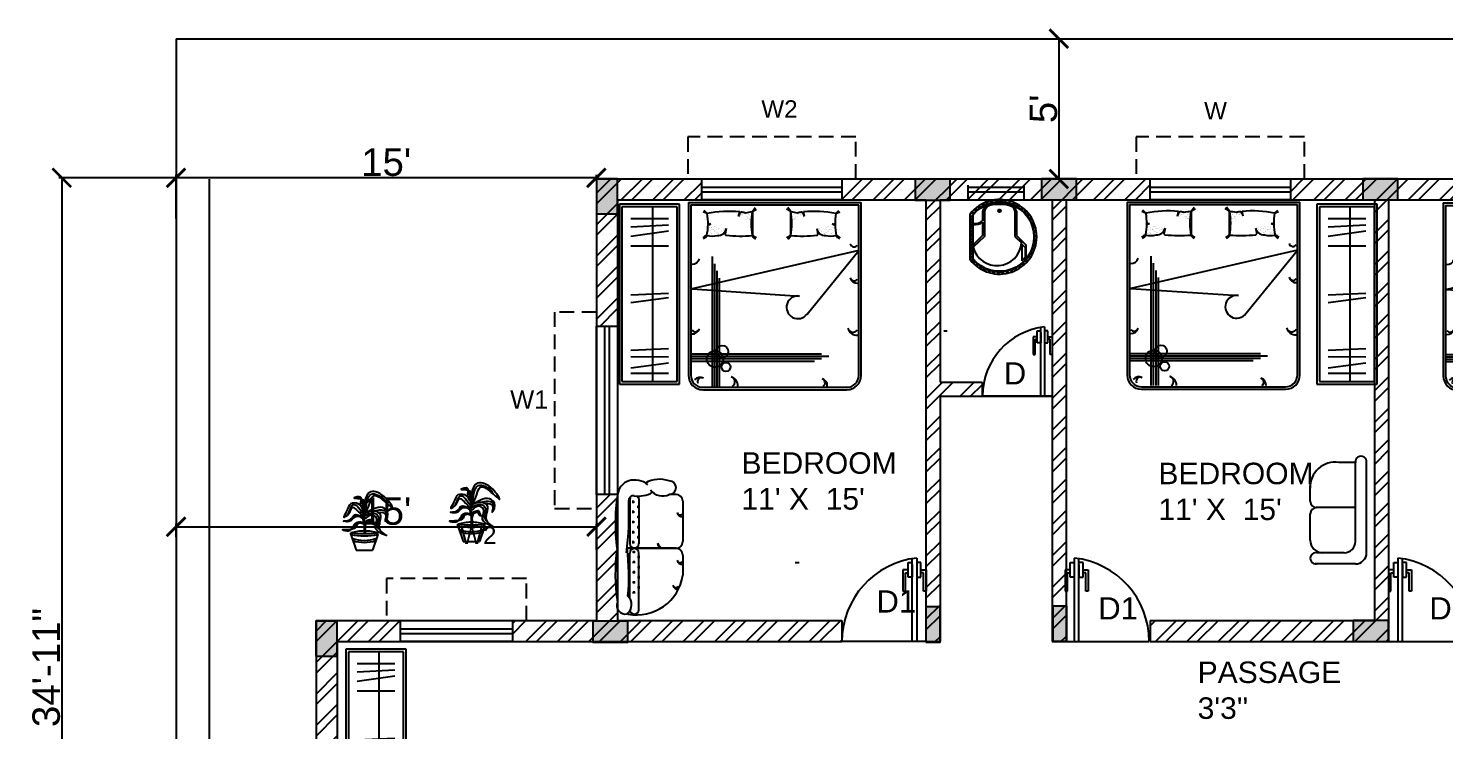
# Model space of a CAD drawing. Header units: inches. Extents: x 4042 to 9522, y 1055 to 2843.
# Drawn here: x 4042 to 4648, y 1456 to 1756 of the extents above; entities that cross this region are included whole.
import ezdxf

# ---------------------------------------------------------------- set-up
doc = ezdxf.new("R2010")
doc.units = ezdxf.units.IN
doc.linetypes.add('HIDDEN', pattern=[9.525, 6.35, -3.175])
doc.layers.get('0').update_dxf_attribs({"lineweight": 25})
for name, color, linetype in [('1.wall', 7, 'Continuous'), ('12.dimension', 8, 'Continuous'), ('2.door', 73, 'Continuous'), ('3.window', 4, 'Continuous'), ('4.chajja', 6, 'HIDDEN'), ('5.hatching', 8, 'Continuous'), ('7.furniture', 2, 'Continuous'), ('8.text', 3, 'Continuous'), ('FURNITURE', 40, 'Continuous'), ('PLANTERS', 3, 'Continuous')]:
    doc.layers.add(name, color=color, linetype=linetype)
doc.styles.get("Standard").update_dxf_attribs({"font": 'arial.ttf'})
doc.linetypes.add('ZIGZAG', pattern='A,0.00254,-5.08,[131,ltypeshp.shx,S=5.08,R=0,X=-5.08,Y=0],-10.16,[131,ltypeshp.shx,S=5.08,R=180,X=5.08,Y=0],-5.08', length=20.32254)
doc.dimstyles.new('ISO-25', dxfattribs={"dimtxt": 11.75, "dimasz": 8, "dimexe": 1.25, "dimexo": 0.625, "dimtad": 1, "dimlunit": 4, "dimtxsty": 'Standard', "dimblk": 'ARCHTICK', "dimcen": 2.5, "dimadec": 0, "dimazin": 0, "dimtfac": 1, "dimtmove": 0, "dimatfit": 3, "dimfxl": 1, "dimarcsym": 0})

# ---------------------------------------------------------------- blocks, each defined once
blk = doc.blocks.new('ventilater')
at = {"layer": '3.window', "linetype": 'HIDDEN'}
for p, q in [((-12, 0), (-12, 9)), ((12, 0), (12, 9))]:
    blk.add_line(p, q, dxfattribs=at)
at = {"layer": '3.window', "color": 177, "true_color": 0x293189}
for p, q in [((-12, 5.5), (12, 5.5)), ((-12, 3.5), (12, 3.5))]:
    blk.add_line(p, q, dxfattribs=at)
blk = doc.blocks.new('door2')
at = {"layer": '2.door', "color": 175, "true_color": 0x4554a5}
for p, q in [((2.17, 30.71), (0, 30.71)), ((2.17, 33.8), (3.93, 33.8)), ((3.93, 35.79), (3.93, 0)), ((5.93, 0), (5.93, 35.51)), ((5.93, 32.95), (5.93, 27.63)), ((7.68, 30.71), (9.85, 30.71)), ((1.02, 21.63), (1.02, 29.45)), ((1.02, 29.45), (2.17, 29.45)), ((8.84, 21.63), (8.84, 29.45))]:
    blk.add_line(p, q, dxfattribs=at)
at = {"layer": '2.door', "color": 152, "true_color": 0x2776bb}
for p, q in [((0, 30.71), (0, 21.63)), ((2.17, 27.63), (2.17, 33.8)), ((3.93, 32.95), (3.93, 27.63)), ((7.68, 27.63), (7.68, 33.8)), ((9.85, 30.71), (9.85, 21.63)), ((3.93, 27.63), (2.17, 27.63)), ((5.93, 27.63), (7.68, 27.63)), ((8.84, 29.45), (7.68, 29.45)), ((0, 21.63), (1.02, 21.63)), ((9.85, 21.63), (8.84, 21.63))]:
    blk.add_line(p, q, dxfattribs=at)
at = {"layer": '2.door'}
for p, q in [((7.68, 33.8), (5.93, 33.8)), ((3.93, 0), (5.93, 0))]:
    blk.add_line(p, q, dxfattribs=at)
at = {"layer": '2.door', "color": 85, "true_color": 0x58ba48}
blk.add_line((0, 0), (36, 0), dxfattribs=at)
blk.add_arc((0, 0), 36, 0, 83.74004, dxfattribs=at)
blk = doc.blocks.new('door3')
at = {"layer": '2.door', "color": 85, "true_color": 0x58ba48}
blk.add_line((5164.8, 1924.77), (5200.8, 1924.77), dxfattribs=at)
at = {"layer": '2.door'}
blk.add_line((5168.73, 1924.77), (5170.73, 1924.77), dxfattribs=at)
at = {"layer": '2.door', "color": 175, "true_color": 0x4554a5}
for p, q in [((5168.73, 1888.99), (5168.73, 1924.77)), ((5170.73, 1924.77), (5170.73, 1889.27)), ((5164.8, 1894.06), (5164.8, 1903.14)), ((5165.82, 1903.14), (5165.82, 1895.33)), ((5173.64, 1903.14), (5173.64, 1895.33)), ((5174.65, 1894.06), (5174.65, 1903.14)), ((5166.97, 1894.06), (5164.8, 1894.06)), ((5165.82, 1895.33), (5166.97, 1895.33)), ((5168.73, 1897.14), (5166.97, 1897.14)), ((5166.97, 1897.14), (5166.97, 1890.98)), ((5170.73, 1897.14), (5172.49, 1897.14)), ((5172.49, 1897.14), (5172.49, 1890.98)), ((5173.64, 1895.33), (5172.49, 1895.33)), ((5172.49, 1894.06), (5174.65, 1894.06)), ((5166.97, 1890.98), (5168.73, 1890.98)), ((5172.49, 1890.98), (5170.73, 1890.98)), ((5220.86, 1890.98), (5219.1, 1890.98))]:
    blk.add_line(p, q, dxfattribs=at)
at = {"layer": '2.door', "color": 152, "true_color": 0x2776bb}
for p, q in [((5164.8, 1903.14), (5165.82, 1903.14)), ((5174.65, 1903.14), (5173.64, 1903.14)), ((5168.73, 1891.82), (5168.73, 1897.14)), ((5170.73, 1891.82), (5170.73, 1897.14))]:
    blk.add_line(p, q, dxfattribs=at)
at = {"layer": '2.door', "color": 85, "true_color": 0x58ba48}
blk.add_arc((5164.8, 1924.77), 36, 276.25996, 0, dxfattribs=at)
blk = doc.blocks.new('DOUBLEBED')
at = {"layer": 'FURNITURE'}
for p, q in [((-36, 0), (-36, -72)), ((-36, 0), (36, 0)), ((36, -72), (36, 0)), ((-35, -1), (-35, -72)), ((-35, -1), (35, -1)), ((-28.17, -4.61), (-29.82, -3.96)), ((-28.17, -4.61), (-29.45, -3.38)), ((-15.08, -5.87), (-14.63, -3.95)), ((-14.49, -4.71), (-14.49, -4.71)), ((-13.97, -4.64), (-13.97, -4.64)), ((-13.71, -5.02), (-13.71, -5.02)), ((-13.59, -4.12), (-13.59, -4.12)), ((-13.41, -5.06), (-13.41, -5.06)), ((-13.4, -4.28), (-13.4, -4.28)), ((-13.28, -5.29), (-13.28, -5.29)), ((-12.61, -4.46), (-12.61, -4.46)), ((-12.41, -5.2), (-12.41, -5.2)), ((-11.8, -4.35), (-11.8, -4.35)), ((-11.28, -4.29), (-11.28, -4.29)), ((-10.79, -5.03), (-10.79, -5.03)), ((-10.59, -5.01), (-10.59, -5.01)), ((-10.17, -5.28), (-10.17, -5.28)), ((-9.92, -4.11), (-9.92, -4.11)), ((-9.5, -4.04), (-9.5, -4.04)), ((-9.36, -3.78), (-8.12, -2.13)), ((-9.36, -3.78), (-7.58, -2.75)), ((6.65, -3.78), (4.87, -2.75)), ((6.65, -3.78), (5.41, -2.13)), ((12.37, -5.87), (11.92, -3.95)), ((25.46, -4.61), (26.74, -3.38)), ((25.46, -4.61), (27.11, -3.96)), ((35, -72), (35, -1)), ((-27.66, -10.05), (-27.66, -10.05)), ((-27.63, -10.05), (-27.63, -10.05)), ((-27.44, -9.58), (-27.44, -9.58)), ((-27.24, -10.32), (-27.24, -10.32)), ((-26.92, -11.52), (-26.92, -11.52)), ((-26.57, -10.38), (-26.57, -10.38)), ((-26.38, -10.55), (-26.38, -10.55)), ((-26.36, -11.05), (-26.36, -11.05)), ((-26.11, -11.42), (-26.11, -11.42)), ((-25.58, -11.35), (-25.58, -11.35)), ((-25.39, -11.46), (-25.39, -11.46)), ((-25.26, -11.59), (-25.26, -11.59)), ((-25.07, -10.06), (-25.07, -10.06)), ((-24.55, -10.05), (-24.55, -10.05)), ((-24.23, -11.17), (-24.23, -11.17)), ((-24.13, -10.32), (-24.13, -10.32)), ((-23.66, -10.95), (-23.66, -10.95)), ((-23.41, -11.06), (-23.41, -11.06)), ((-22.89, -10.99), (-22.89, -10.99)), ((-22.38, -10.59), (-22.38, -10.59)), ((-22.14, -11.58), (-22.14, -11.58)), ((-21.53, -10.81), (-21.53, -10.81)), ((-21.51, -11.38), (-21.51, -11.38)), ((-21.33, -11.55), (-21.33, -11.55)), ((-21.1, -10.96), (-21.1, -10.96)), ((-20.2, -10.89), (-20.7, -13)), ((-14.7, -6.05), (-14.7, -6.05)), ((-12, -5.95), (-12, -5.95)), ((-11.69, -6.93), (-11.69, -6.93)), ((-11.54, -5.99), (-11.54, -5.99)), ((-11.35, -6.16), (-11.35, -6.16)), ((-11.3, -6.55), (-11.3, -6.55)), ((-10.88, -6.82), (-10.88, -6.82)), ((-10.73, -6.96), (-10.73, -6.96)), ((-10.36, -6.75), (-10.36, -6.75)), ((-10.36, -7.07), (-10.36, -7.07)), ((17.49, -10.89), (17.99, -13)), ((-27.56, -11.97), (-27.56, -11.97)), ((-27.52, -13.14), (-27.52, -13.14)), ((-27.5, -13.9), (-27.5, -13.9)), ((-27.34, -13.31), (-27.34, -13.31)), ((-26.85, -12.56), (-26.85, -12.56)), ((-26.43, -12.83), (-26.43, -12.83)), ((-26.29, -12.97), (-26.29, -12.97)), ((-26, -13.99), (-26, -13.99)), ((-25.18, -13.88), (-25.18, -13.88)), ((-25, -11.98), (-25, -11.98)), ((-24.94, -13.91), (-24.94, -13.91)), ((-24.66, -13.82), (-24.66, -13.82)), ((-24.52, -12.26), (-24.52, -12.26)), ((-24.33, -12.43), (-24.33, -12.43)), ((-23.74, -12.55), (-23.74, -12.55)), ((-23.59, -12.88), (-23.59, -12.88)), ((-23.34, -13.34), (-23.34, -13.34)), ((-23.32, -12.82), (-23.32, -12.82)), ((-23.3, -13.64), (-23.3, -13.64)), ((-22.39, -11.95), (-22.39, -11.95)), ((-30, -77), (30, -77)), ((-30, -78), (30, -78))]:
    blk.add_line(p, q, dxfattribs=at)
at = {"layer": 'FURNITURE', "color": 252}
for p, q in [((6.79, -4.04), (6.79, -4.04)), ((7.21, -4.11), (7.21, -4.11)), ((7.46, -5.28), (7.46, -5.28)), ((7.88, -5.01), (7.88, -5.01)), ((8.08, -5.03), (8.08, -5.03)), ((8.57, -4.29), (8.57, -4.29)), ((9.09, -4.35), (9.09, -4.35)), ((9.69, -5.2), (9.69, -5.2)), ((9.9, -4.46), (9.9, -4.46)), ((10.57, -5.29), (10.57, -5.29)), ((10.69, -4.28), (10.69, -4.28)), ((10.7, -5.06), (10.7, -5.06)), ((10.87, -4.12), (10.87, -4.12)), ((10.99, -5.02), (10.99, -5.02)), ((11.26, -4.64), (11.26, -4.64)), ((11.78, -4.71), (11.78, -4.71)), ((7.64, -6.75), (7.64, -6.75)), ((7.64, -7.07), (7.64, -7.07)), ((8.02, -6.96), (8.02, -6.96)), ((8.16, -6.82), (8.16, -6.82)), ((8.59, -6.55), (8.59, -6.55)), ((8.64, -6.16), (8.64, -6.16)), ((8.82, -5.99), (8.82, -5.99)), ((8.98, -6.93), (8.98, -6.93)), ((9.29, -5.95), (9.29, -5.95)), ((11.99, -6.05), (11.99, -6.05)), ((18.39, -10.96), (18.39, -10.96)), ((18.62, -11.55), (18.62, -11.55)), ((18.8, -11.38), (18.8, -11.38)), ((18.82, -10.81), (18.82, -10.81)), ((19.43, -11.58), (19.43, -11.58)), ((19.67, -10.59), (19.67, -10.59)), ((20.18, -10.99), (20.18, -10.99)), ((20.7, -11.06), (20.7, -11.06)), ((20.94, -10.95), (20.94, -10.95)), ((21.41, -10.32), (21.41, -10.32)), ((21.51, -11.17), (21.51, -11.17)), ((21.84, -10.05), (21.84, -10.05)), ((22.36, -10.06), (22.36, -10.06)), ((22.55, -11.59), (22.55, -11.59)), ((22.68, -11.46), (22.68, -11.46)), ((22.87, -11.35), (22.87, -11.35)), ((23.39, -11.42), (23.39, -11.42)), ((23.64, -11.05), (23.64, -11.05)), ((23.67, -10.55), (23.67, -10.55)), ((23.86, -10.38), (23.86, -10.38)), ((24.21, -11.52), (24.21, -11.52)), ((24.53, -10.32), (24.53, -10.32)), ((24.73, -9.58), (24.73, -9.58)), ((24.91, -10.05), (24.91, -10.05)), ((24.95, -10.05), (24.95, -10.05)), ((19.67, -11.95), (19.67, -11.95)), ((20.59, -13.64), (20.59, -13.64)), ((20.61, -12.82), (20.61, -12.82)), ((20.63, -13.34), (20.63, -13.34)), ((20.88, -12.88), (20.88, -12.88)), ((21.03, -12.55), (21.03, -12.55)), ((21.62, -12.43), (21.62, -12.43)), ((21.81, -12.26), (21.81, -12.26)), ((21.95, -13.82), (21.95, -13.82)), ((22.23, -13.91), (22.23, -13.91)), ((22.29, -11.98), (22.29, -11.98)), ((22.47, -13.88), (22.47, -13.88)), ((23.28, -13.99), (23.28, -13.99)), ((23.58, -12.97), (23.58, -12.97)), ((23.72, -12.83), (23.72, -12.83)), ((24.14, -12.56), (24.14, -12.56)), ((24.63, -13.31), (24.63, -13.31)), ((24.79, -13.9), (24.79, -13.9)), ((24.81, -13.14), (24.81, -13.14)), ((24.85, -11.97), (24.85, -11.97)), ((-25.98, -76.5), (-25.98, -22.5)), ((-24.98, -76.5), (-24.98, -25.5)), ((-23.98, -76.5), (-23.98, -28.5)), ((-22.98, -76.5), (-22.98, -31.5)), ((19.5, -63.19), (-34.5, -63.19)), ((22.5, -64.19), (-34.5, -64.19)), ((19.5, -65.19), (-34.5, -65.19)), ((16.5, -66.19), (-34.5, -66.19))]:
    blk.add_line(p, q, dxfattribs=at)
at = {"layer": 'FURNITURE', "color": 253}
for p, q in [((35, -20.04), (-34.5, -36)), ((13.42, -46.48), (35, -20.04)), ((-34.5, -36), (10.36, -38.98))]:
    blk.add_line(p, q, dxfattribs=at)
at = {"layer": 'FURNITURE', "color": 252}
for centre, radius in [((-24.91, -65.19), 3.44), ((-21.91, -62.08), 2.5), ((-20.37, -68.48), 1.88)]:
    blk.add_circle(centre, radius, dxfattribs=at)
at = {"layer": 'FURNITURE'}
for centre, radius, start, end in [((-53.07, -8.78), 25.25, 348.60697, 9.49174), ((-19.15, -50.03), 46.3, 84.40286, 101.23708), ((-10.22, -7.27), 5.06, 139.90976, 163.97559), ((-18.6, -39.44), 35.71, 80.14094, 82.75539), ((-12.31, -3.27), 1, 260.14094, 276.03183), ((-88.74, 453.01), 463.63, 279.50225, 279.85886), ((15.39, -8.78), 25.25, 168.57881, 191.42119), ((15.39, -8.78), 25.25, 168.57881, 191.42119), ((53434.89, -8.78), 53444.25, 179.99464, 180.00536), ((-18.1, -8.78), 25.25, 348.57881, 11.42119), ((-53437.6, -8.78), 53444.25, 359.99464, 0.00536), ((-18.1, -8.78), 25.25, 348.57881, 11.42119), ((86.03, 453.01), 463.63, 260.14114, 260.49775), ((9.6, -3.27), 1, 263.96817, 279.85906), ((15.88, -39.44), 35.71, 97.24461, 99.85906), ((7.51, -7.27), 5.06, 16.02441, 40.09024), ((16.44, -50.03), 46.3, 78.76292, 95.59714), ((50.36, -8.78), 25.25, 170.50826, 191.39303), ((-27.19, -8.31), 0.683, 201.80407, 319.13343), ((-27.48, -8.21), 0.978, 249.49685, 325.7978), ((-23.71, -10.15), 3.58, 266.78253, 348.17191), ((21, -10.15), 3.58, 191.82809, 273.21747), ((24.48, -8.31), 0.683, 220.86657, 338.19593), ((24.77, -8.21), 0.978, 214.2022, 290.50315), ((-27.66, -16.96), 3.26, 101.69353, 136.56355), ((-31.25, -12.34), 3.26, 299.14853, 334.01854), ((-26.19, -4.78), 9.24, 256.64985, 284.28558), ((-20.21, -13.12), 0.5, 166.78733, 262.87698), ((-14, 41.29), 55.26, 263.48256, 274.81989), ((-6.35, -12.52), 3.26, 202.72425, 237.59427), ((-10.2, -16.93), 3.26, 40.17925, 75.04926), ((7.49, -16.93), 3.26, 104.95074, 139.82075), ((3.64, -12.52), 3.26, 302.40573, 337.27575), ((11.29, 41.29), 55.26, 265.18011, 276.51744), ((17.5, -13.12), 0.5, 277.12302, 13.21267), ((23.48, -4.78), 9.24, 255.71442, 283.35015), ((24.95, -16.96), 3.26, 43.43645, 78.30647), ((28.54, -12.34), 3.26, 205.98146, 240.85147), ((-30, -72), 6, 180, 270), ((-30, -72), 5, 180, 270), ((30, -72), 6, 270, 0), ((30, -72), 5, 270, 0)]:
    blk.add_arc(centre, radius, start, end, dxfattribs=at)
at = {"layer": 'FURNITURE', "color": 251}
for centre, radius, start, end in [((33.08, -16.81), 1.69, 194.45154, 326.91058), ((-34.29, -22.71), 2.93, 265.85941, 345.95274), ((34.29, -30.67), 2.93, 194.04726, 274.14059), ((33.08, -30.96), 1.69, 194.45154, 326.91058), ((-34.29, -51.86), 2.93, 265.85941, 345.95274), ((-33.08, -52.15), 1.69, 213.08942, 345.54846), ((34.22, -51.42), 3.91, 194.04726, 274.14059), ((32.61, -51.81), 2.26, 194.45154, 326.91058), ((-31.19, -75.74), 2.93, 59.04726, 140.62165), ((-30.54, -74.68), 1.69, 59.45154, 200.6983), ((-18.76, -74.73), 2.12, 303.08942, 75.54846), ((-19.12, -76.24), 3.67, 355.85941, 75.95274), ((19.25, -75.08), 1.69, 303.08942, 75.54846), ((18.96, -76.29), 2.93, 355.85941, 75.95274)]:
    blk.add_arc(centre, radius, start, end, dxfattribs=at)
at = {"layer": 'FURNITURE', "color": 253}
blk.add_arc((9.62, -43.66), 4.74, 81.01591, 323.38318, dxfattribs=at)
blk = doc.blocks.new('2sofa-half')
at = {"layer": 'FURNITURE'}
for p, q in [((-5.4, 21.6), (-13.31, 21.6)), ((-5.4, -16.2), (-5.4, 21.6)), ((0, -21.6), (0, 21.6)), ((-27, 3), (-27, 10.38)), ((-5.4, 0), (-24, 0)), ((-27, -15.6), (-27, -3)), ((-5.4, -27), (-24.57, -27)), ((-10.8, -21.6), (-24, -21.6))]:
    blk.add_line(p, q, dxfattribs=at)
at = {"layer": 'FURNITURE', "lineweight": -3}
for centre, radius, start, end in [((-15.08, 9.8), 11.93, 81.47927, 182.77389), ((-2.7, 21.91), 2.72, 353.47896, 186.52104), ((-24.29, -24.3), 2.72, 83.97442, 276.02558)]:
    blk.add_arc(centre, radius, start, end, dxfattribs=at)
at = {"layer": 'FURNITURE'}
for centre, radius, start, end in [((-24, 3), 3, 180, 270), ((-24, -3), 3, 90, 180), ((-21, -15.6), 6, 180, 270), ((-10.8, -16.2), 5.4, 270, 0), ((-5.4, -21.6), 5.4, 270, 0)]:
    blk.add_arc(centre, radius, start, end, dxfattribs=at)
blk = doc.blocks.new('WARDROBE')
at = {"layer": 'FURNITURE'}
for p, q in [((-24.1, 72), (-24.1, 0)), ((0, 72), (-24.1, 72)), ((-23.1, 71), (-23.1, 1)), ((-1, 71), (-23.1, 71)), ((-10.8, 1), (-10.8, 71)), ((-1, 1), (-1, 71)), ((0, 0), (0, 72)), ((-4.5, 66.18), (-19.6, 66.18)), ((-19.6, 62.93), (-4.5, 63.78)), ((-19.6, 59.24), (-4.5, 61.33)), ((-19.6, 55.36), (-4.5, 55.36)), ((-19.6, 35.7), (-4.5, 36.4)), ((-19.6, 32.63), (-4.5, 34.68)), ((-19.6, 13.53), (-4.5, 14.23)), ((-19.6, 11.05), (-4.5, 10.92)), ((-19.6, 6.46), (-4.5, 8.51)), ((-24.1, 0), (0, 0)), ((-23.1, 1), (-1, 1)), ((-4.5, 4.24), (-19.6, 4.24))]:
    blk.add_line(p, q, dxfattribs=at)
blk = doc.blocks.new('c-sofa2')
at = {"layer": 'FURNITURE'}
for p, q in [((-19.7, -4.78), (-1.47, -4.78)), ((0.33, -23.23), (0.33, -3.62)), ((0.51, -23.23), (0.51, -3.64)), ((20.22, -4.78), (2.22, -4.78)), ((-24.18, -8.38), (-1.47, -8.38)), ((20.22, -8.38), (2.22, -8.38)), ((22.02, -23.23), (22.02, -20.53)), ((22.02, -23.23), (22.02, -20.53)), ((-2.28, -25.93), (-10.38, -25.93)), ((-2.28, -25.93), (-2.28, -25.93)), ((19.32, -25.93), (3.12, -25.93)), ((3.12, -25.93), (3.12, -25.93))]:
    blk.add_line(p, q, dxfattribs=at)
at = {"layer": 'FURNITURE', "color": 252}
for p, q in [((-15.2, -4.78), (-15.2, -4.78)), ((-11.15, -4.78), (-11.15, -4.78)), ((-7.1, -4.78), (-7.1, -4.78)), ((-3.05, -4.78), (-3.05, -4.78)), ((2.87, -5.63), (2.87, -6.64)), ((6.92, -5.63), (6.92, -6.64)), ((10.97, -5.63), (10.97, -6.64)), ((15.02, -5.63), (15.02, -6.64)), ((19.07, -5.63), (19.07, -6.64)), ((-16.72, -6.3), (-17.73, -6.3)), ((-17.22, -5.79), (-17.22, -6.81)), ((-14.69, -8.33), (-15.71, -8.33)), ((-15.2, -7.82), (-15.2, -8.38)), ((-12.67, -6.3), (-13.68, -6.3)), ((-13.17, -5.79), (-13.17, -6.81)), ((-10.64, -8.33), (-11.66, -8.33)), ((-11.15, -7.82), (-11.15, -8.38)), ((-8.62, -6.3), (-9.63, -6.3)), ((-9.12, -5.79), (-9.12, -6.81)), ((-6.59, -8.33), (-7.61, -8.33)), ((-7.1, -7.82), (-7.1, -8.38)), ((-4.57, -6.3), (-5.58, -6.3)), ((-5.07, -5.79), (-5.07, -6.81)), ((-2.54, -8.33), (-3.56, -8.33)), ((-3.05, -7.82), (-3.05, -8.38)), ((-0.52, -6.3), (-1.53, -6.3)), ((-1.02, -5.79), (-1.02, -6.81)), ((2.36, -6.13), (3.37, -6.13)), ((4.38, -8.16), (5.4, -8.16)), ((4.89, -7.65), (4.89, -8.38)), ((6.41, -6.13), (7.42, -6.13)), ((8.43, -8.16), (9.45, -8.16)), ((8.94, -7.65), (8.94, -8.38)), ((10.46, -6.13), (11.47, -6.13)), ((12.48, -8.16), (13.5, -8.16)), ((12.99, -7.65), (12.99, -8.38)), ((14.51, -6.13), (15.52, -6.13)), ((16.53, -8.16), (17.55, -8.16)), ((17.04, -7.65), (17.04, -8.38)), ((18.56, -6.13), (19.57, -6.13)), ((20.58, -8.16), (21.08, -8.16)), ((21.09, -7.65), (21.09, -8.15))]:
    blk.add_line(p, q, dxfattribs=at)
at = {"layer": 'FURNITURE'}
for centre, radius, start, end in [((-22.48, -2.97), 3.43, 66.2884, 192.6966), ((-9.6, -71.04), 72.13, 82.1155, 99.1738), ((10.32, -75.43), 76.5, 81.2026, 98.7974), ((21.2, -6.3), 6.52, 17.5731, 82.8158), ((-24.18, -6.58), 1.8, 90, 270), ((-10.64, 84.45), 88.79, 264.7867, 277.0762), ((-1.47, -6.58), 1.8, 270, 90), ((15.05, 133.72), 138.12, 263.1667, 271.9281), ((2.31, -6.58), 1.8, 90, 270), ((19.7, -6.13), 1.8, 350.9512, 90), ((20.22, -6.58), 1.8, 60.0474, 90), ((19.63, -6.72), 8.15, 320.4505, 17.0639), ((20.22, -6.58), 1.8, 270, 308.5225), ((32.54, -8.18), 11.21, 170.9512, 210.4117), ((16.89, -16.68), 11.21, 339.9307, 30.4117), ((27.42, -17.83), 6.04, 126.6043, 206.5651), ((24.72, -20.53), 2.7, 180, 0), ((-2.22, -23.38), 2.55, 268.6279, 3.3142), ((3.06, -23.38), 2.55, 176.6858, 271.3721), ((19.32, -23.23), 2.7, 270, 0)]:
    blk.add_arc(centre, radius, start, end, dxfattribs=at)
at = {"layer": 'FURNITURE', "lineweight": -3}
for centre, radius, start, end in [((-7.65, -7.54), 18.59, 169.0088, 261.5537), ((-22.15, -0.73), 4.73, 219.1644, 316.6944)]:
    blk.add_arc(centre, radius, start, end, dxfattribs=at)
at = {"layer": 'FURNITURE', "color": 252}
for centre, radius, start, end in [((2.41, -18.07), 2.2, 89.0473, 149.9597), ((3.35, -18.71), 2.97, 107.7174, 163.0419), ((-13.79, -24.05), 2.2, 104.0473, 184.1406), ((-14.01, -23.15), 1.27, 104.4515, 236.9106), ((-3.83, -25.77), 2.2, 104.0473, 184.1406), ((-4.05, -24.87), 1.27, 104.4515, 236.9106), ((15.26, -25.77), 2.2, 104.0473, 184.1406), ((15.04, -24.87), 1.27, 104.4515, 236.9106)]:
    blk.add_arc(centre, radius, start, end, dxfattribs=at)
blk = doc.blocks.new('d-bathtub')
at = {"layer": 'FURNITURE'}
for p, q in [((-22.5, 40.9), (-0.5, 40.9)), ((-22.2, 39.4), (0.2, 39.4)), ((-0.5, 40.9), (7.7, 49.3)), ((0.2, 39.4), (6, 45.4)), ((7.1, 45.8), (10, 48.8)), ((7.1, 45.8), (21.8, 45.8)), ((7.7, 49.3), (20.3, 49.3)), ((10, 48.8), (18.5, 48.8)), ((-20.8, 25.9), (-24.4, 25.9)), ((-22.6, 27.7), (-22.6, 24)), ((-21.4, 10.9), (-13.6, 10.9)), ((-21.2, 12.4), (0.2, 12.4)), ((20.4, 1.9), (-19.1, 1.9)), ((-12.4, 10.9), (-0.5, 10.9)), ((-0.5, 10.9), (7.7, 2.4)), ((0.2, 12.4), (9.8, 2.4)), ((21.1, -0.1), (-19.9, -0.1))]:
    blk.add_line(p, q, dxfattribs=at)
blk.add_lwpolyline([(20.3, 2.4), (-19, 2.4, -2.753398)], format="xyb", close=True, dxfattribs=at)
for radius in [1.14, 0.792]:
    blk.add_circle((-22.6, 25.9), radius, dxfattribs=at)
for centre, radius, start, end in [((0.6, 25.9), 33.1, 308.3203, 231.6797), ((0.6, 25.9), 31.1, 309.5846, 230.4154), ((-21, 33.3), 7.69, 101.3999, 167.1693), ((-21.6, 33.7), 5.7, 95.9494, 148.6706), ((4.3, 23.6), 21.9, 284.3555, 85.5129), ((0.6, 25.9), 29.1, 43.3208, 52.1213), ((7.7, 25.3), 36, 161.6726, 193.2231), ((-20.1, 19.7), 8.94, 197.7067, 261.2854), ((-20.3, 19.9), 7.59, 201.5082, 263.0049), ((-21.5, 4.4), 10.2, 348.8123, 39.2548), ((-21.5, 4.4), 11.2, 349.8218, 35.1911)]:
    blk.add_arc(centre, radius, start, end, dxfattribs=at)
at = {"layer": 'FURNITURE', "color": 253}
for points in [[(-20.2, 51.6), (-19.2, 51), (-18.2, 51.4), (-17.4, 51.2)], [(-16.8, 54), (-15.9, 53.3), (-14.9, 53.6), (-14.1, 53.2)], [(-13.1, 55.9), (-12.3, 55.2), (-11.3, 55.3), (-10.5, 54.8)], [(-9.2, 57.4), (-8.5, 56.6), (-7.5, 56.5), (-6.8, 56)], [(-5.2, 58.4), (-4.6, 57.5), (-3.6, 57.3), (-3, 56.7)], [(-1.1, 58.9), (-0.6, 57.9), (0.4, 57.6), (0.9, 56.9)], [(3.1, 58.8), (3.4, 57.8), (4.4, 57.4), (4.8, 56.6)], [(7.2, 58.3), (7.4, 57.2), (8.3, 56.7), (8.7, 55.9)], [(11.2, 57.2), (11.3, 56.1), (12.1, 55.4), (12.4, 54.6)], [(15, 55.6), (15, 54.5), (15.7, 53.8), (15.9, 52.9)], [(18.7, 53.6), (18.5, 52.5), (19.1, 51.7), (19.1, 50.8)], [(22, 51.1), (21.7, 50.1), (22.2, 49.1), (22.1, 48.3)], [(-30, 38.4), (-28.9, 38.4), (-28.2, 39.2), (-27.3, 39.3)], [(-28.2, 42.1), (-27.1, 42), (-26.3, 42.7), (-25.4, 42.7)], [(-25.9, 45.6), (-24.8, 45.3), (-24, 45.9), (-23.1, 45.9)], [(-23.2, 48.7), (-22.2, 48.3), (-21.3, 48.8), (-20.4, 48.7)], [(25, 48.2), (24.5, 47.2), (25, 46.3), (24.8, 45.4)], [(27.6, 45), (27, 44.1), (27.3, 43.1), (27, 42.2)], [(29.8, 41.5), (29.1, 40.6), (29.3, 39.6), (28.9, 38.8)], [(-32.4, 26.2), (-31.4, 26.6), (-31.1, 27.6), (-30.3, 28.1)], [(-32.1, 30.4), (-31.1, 30.6), (-30.6, 31.6), (-29.8, 32)], [(-31.3, 34.4), (-30.2, 34.6), (-29.6, 35.4), (-28.8, 35.7)], [(31.5, 37.7), (30.7, 36.9), (30.8, 35.9), (30.3, 35.2)], [(32.8, 33.7), (31.9, 33.1), (31.8, 32), (31.2, 31.4)], [(33.7, 25.5), (32.7, 25.1), (32.3, 24.1), (31.6, 23.6)], [(33.5, 29.6), (32.5, 29.1), (32.3, 28.1), (31.7, 27.5)], [(-32.2, 22.1), (-31.2, 22.6), (-31, 23.6), (-30.4, 24.2)], [(-31.5, 18), (-30.6, 18.6), (-30.5, 19.7), (-29.9, 20.3)], [(-30.2, 14), (-29.4, 14.8), (-29.5, 15.8), (-29, 16.5)], [(-28.5, 10.2), (-27.8, 11.1), (-28, 12.1), (-27.6, 12.9)], [(31.2, 13.3), (30.2, 13.3), (29.5, 12.5), (28.6, 12.4)], [(32.6, 17.3), (31.5, 17.1), (30.9, 16.3), (30.1, 16)], [(33.4, 21.4), (32.3, 21.1), (31.9, 20.1), (31.1, 19.7)], [(-26.3, 6.7), (-25.7, 7.6), (-26, 8.6), (-25.7, 9.5)], [(-23.7, 3.5), (-23.2, 4.5), (-23.7, 5.4), (-23.5, 6.3)], [(-20.7, 0.6), (-20.4, 1.6), (-20.9, 2.6), (-20.8, 3.4)], [(-17.5, -0.1), (-17.4, 0.7), (-17.8, 1.3), (-17.9, 1.9)], [(-14.9, -0.1), (-14.9, 0.8), (-15.4, 1.3), (-15.5, 1.9)], [(-12.2, -0.1), (-12.2, 0.9), (-12.8, 1.3), (-13, 1.9)], [(-9.7, -0.1), (-9.7, 0.9), (-10.3, 1.3), (-10.5, 1.9)], [(-7.5, -0.1), (-7.4, 0.8), (-8, 1.3), (-8.1, 1.9)], [(-4.7, -0.1), (-4.8, 0.9), (-5.4, 1.3), (-5.6, 1.9)], [(-2.2, -0.1), (-2.3, 0.9), (-2.9, 1.3), (-3, 1.9)], [(0, 0), (0, 0.8), (-0.5, 1.3), (-0.6, 1.9)], [(2.7, -0.1), (2.7, 0.9), (2.1, 1.3), (1.9, 1.9)], [(5.6, -0.1), (5.4, 1), (4.8, 1.3), (4.6, 1.9)], [(8.2, -0.1), (8.1, 1), (7.4, 1.3), (7.2, 1.9)], [(10.9, -0.1), (10.7, 1), (10.1, 1.3), (9.8, 1.9)], [(13.5, -0.1), (13.3, 1), (12.7, 1.3), (12.5, 1.9)], [(16.1, -0.1), (16, 1), (15.3, 1.3), (15.1, 1.9)], [(18.8, -0.1), (18.6, 1), (18, 1.3), (17.7, 1.9)], [(22, 0.6), (21.6, 1.3), (20.9, 1.5), (20.4, 1.9)], [(24.5, 3), (23.5, 3.4), (22.5, 2.9), (21.7, 3)], [(27.2, 6.1), (26.1, 6.4), (25.3, 5.8), (24.4, 5.8)], [(29.4, 9.6), (28.4, 9.7), (27.6, 9), (26.7, 9)]]:
    blk.add_spline(points, degree=3, dxfattribs=at)
blk = doc.blocks.new('_ArchTick')
at = {"color": 0, "linetype": 'ByBlock', "const_width": 0.15}
blk.add_lwpolyline([(-0.5, -0.5), (0.5, 0.5)], dxfattribs=at)
blk = doc.blocks.new('*D244')
at = {"layer": '12.dimension', "color": 0, "lineweight": -2, "transparency": 16777216}
for p, q in [((4478.78, 1751.69), (4484.5, 1751.69)), ((4483.25, 1751.69), (4483.25, 1691.67)), ((4476.37, 1691.67), (4484.5, 1691.67))]:
    blk.add_line(p, q, dxfattribs=at)
at = {"layer": 'Defpoints', "color": 0, "transparency": 16777216}
for p in [(4478.15, 1751.69), (4475.75, 1691.67), (4483.25, 1691.67)]:
    blk.add_point(p, dxfattribs=at)
at = {"layer": '12.dimension', "color": 0, "lineweight": -2, "transparency": 16777216, "xscale": 8, "yscale": 8, "zscale": 8}
for p, rotation in [((4483.25, 1751.69), 90), ((4483.25, 1691.67), 270)]:
    blk.add_blockref('_ArchTick', p, dxfattribs=dict(at, rotation=rotation))
at = {"layer": '12.dimension', "color": 0, "transparency": 16777216, "insert": (4476.65, 1721.68), "char_height": 11.75, "attachment_point": 5, "rotation": 90}
blk.add_mtext("5'", dxfattribs=at)
blk = doc.blocks.new('*D245')
at = {"layer": '12.dimension', "color": 0, "lineweight": -2, "transparency": 16777216}
for p, q in [((4105.36, 1538.35), (4105.36, 1544.13)), ((4105.36, 1542.88), (4285.36, 1542.88)), ((4285.36, 1533.14), (4285.36, 1544.13))]:
    blk.add_line(p, q, dxfattribs=at)
at = {"layer": 'Defpoints', "color": 0, "transparency": 16777216}
for p in [(4285.36, 1542.88), (4105.36, 1537.73), (4285.36, 1532.52)]:
    blk.add_point(p, dxfattribs=at)
at = {"layer": '12.dimension', "color": 0, "lineweight": -2, "transparency": 16777216, "xscale": 8, "yscale": 8, "zscale": 8, "rotation": 180}
blk.add_blockref('_ArchTick', (4105.36, 1542.88), dxfattribs=at)
at = {"layer": '12.dimension', "color": 0, "lineweight": -2, "transparency": 16777216, "xscale": 8, "yscale": 8, "zscale": 8}
blk.add_blockref('_ArchTick', (4285.36, 1542.88), dxfattribs=at)
at = {"layer": '12.dimension', "color": 0, "transparency": 16777216, "insert": (4195.36, 1549.51), "char_height": 11.75, "attachment_point": 5}
blk.add_mtext("15'", dxfattribs=at)
blk = doc.blocks.new('*D249')
at = {"layer": '12.dimension', "color": 0, "lineweight": -2, "transparency": 16777216}
for p, q in [((4105.36, 1674.79), (4105.36, 1693.41)), ((4285.26, 1692.16), (4105.36, 1692.16)), ((4285.26, 1692.3), (4285.26, 1693.41))]:
    blk.add_line(p, q, dxfattribs=at)
at = {"layer": 'Defpoints', "color": 0, "transparency": 16777216}
for p in [(4105.36, 1692.16), (4285.26, 1691.68), (4105.36, 1674.17)]:
    blk.add_point(p, dxfattribs=at)
at = {"layer": '12.dimension', "color": 0, "lineweight": -2, "transparency": 16777216, "xscale": 8, "yscale": 8, "zscale": 8, "rotation": 180}
blk.add_blockref('_ArchTick', (4105.36, 1692.16), dxfattribs=at)
at = {"layer": '12.dimension', "color": 0, "lineweight": -2, "transparency": 16777216, "xscale": 8, "yscale": 8, "zscale": 8}
blk.add_blockref('_ArchTick', (4285.26, 1692.16), dxfattribs=at)
at = {"layer": '12.dimension', "color": 0, "transparency": 16777216, "insert": (4195.31, 1698.78), "char_height": 11.75, "attachment_point": 5}
blk.add_mtext("15'", dxfattribs=at)
blk = doc.blocks.new('*D250')
at = {"layer": '12.dimension', "color": 0, "lineweight": -2, "transparency": 16777216}
for p, q in [((4119.51, 1691.53), (4119.51, 1189.44)), ((4119.51, 1190.69), (4147.36, 1190.69)), ((4147.36, 1191.32), (4147.36, 1191.94)), ((4147.36, 1190.69), (4196.96, 1190.69))]:
    blk.add_line(p, q, dxfattribs=at)
at = {"layer": 'Defpoints', "color": 0, "transparency": 16777216}
for p in [(4119.51, 1692.16), (4147.36, 1190.69), (4147.36, 1190.69)]:
    blk.add_point(p, dxfattribs=at)
at = {"layer": '12.dimension', "color": 0, "lineweight": -2, "transparency": 16777216, "xscale": 8, "yscale": 8, "zscale": 8, "rotation": 180}
blk.add_blockref('_ArchTick', (4119.51, 1190.69), dxfattribs=at)
at = {"layer": '12.dimension', "color": 0, "lineweight": -2, "transparency": 16777216, "xscale": 8, "yscale": 8, "zscale": 8}
blk.add_blockref('_ArchTick', (4147.36, 1190.69), dxfattribs=at)
at = {"layer": '12.dimension', "color": 0, "transparency": 16777216, "insert": (4176.16, 1205.26), "char_height": 11.75, "attachment_point": 5}
blk.add_mtext('2\'-3{\\H1x;\\S3/4;}"', dxfattribs=at)
blk = doc.blocks.new('*D251')
at = {"layer": '12.dimension', "color": 0, "lineweight": -2, "transparency": 16777216}
for p, q in [((4146.73, 1692.16), (4055.23, 1692.16)), ((4056.48, 1692.16), (4056.48, 1273.1)), ((4118.88, 1273.1), (4055.23, 1273.1))]:
    blk.add_line(p, q, dxfattribs=at)
at = {"layer": 'Defpoints', "color": 0, "transparency": 16777216}
for p in [(4147.36, 1692.16), (4056.48, 1273.1), (4119.51, 1273.1)]:
    blk.add_point(p, dxfattribs=at)
at = {"layer": '12.dimension', "color": 0, "lineweight": -2, "transparency": 16777216, "xscale": 8, "yscale": 8, "zscale": 8}
for p, rotation in [((4056.48, 1692.16), 90), ((4056.48, 1273.1), 270)]:
    blk.add_blockref('_ArchTick', p, dxfattribs=dict(at, rotation=rotation))
at = {"layer": '12.dimension', "color": 0, "transparency": 16777216, "insert": (4049.85, 1482.63), "char_height": 11.75, "attachment_point": 5, "rotation": 90}
blk.add_mtext('34\'-11"', dxfattribs=at)
blk = doc.blocks.new('PLANT-ELEV')
at = {"layer": 'PLANTERS', "color": 24}
for p, q in [((-3.02, 8.71), (-3.02, 9.59)), ((-3.02, 8.71), (0, 0)), ((12.1, 8.71), (9.08, 0)), ((12.1, 8.71), (12.1, 9.59)), ((0, 0), (9.08, 0))]:
    blk.add_line(p, q, dxfattribs=at)
for centre, radius, start, end in [((4.54, -15.33), 26.04, 90.19933, 106.88131), ((4.54, 94.44), 85.19, 264.90772, 275.09228), ((4.54, 46.46), 38.5, 258.67451, 281.32549), ((4.54, -15.33), 26.04, 73.11869, 89.09697)]:
    blk.add_arc(centre, radius, start, end, dxfattribs=at)
at = {"layer": 'PLANTERS', "color": 24, "linetype": 'ZIGZAG', "ltscale": 0.05}
for centre, start, end in [((4.54, 25.84), 250.3018, 289.6982), ((4.54, 24.7), 251.63831, 288.36169)]:
    blk.add_arc(centre, 20.35, start, end, dxfattribs=at)
at = {"layer": 'PLANTERS'}
for points in [[(3.93, 16.74), (8.22, 32.43), (16.51, 29.01), (20.23, 23.59), (15.65, 27.3), (9.37, 30.15), (7.65, 26.15), (5.36, 20.73), (3.93, 16.74)], [(4.16, 21.8), (1.08, 25.87), (-2.93, 25.87), (-5.5, 21.3), (-6.93, 18.45), (-4.07, 20.45), (-1.78, 23.87), (0.5, 22.16), (3.36, 19.02), (3.93, 17.31)], [(2.26, 25.01), (2.77, 27.58), (2.48, 29.5), (-1.11, 29.05), (3.98, 28.01), (4.62, 26.44)], [(12.19, 21.06), (16.45, 19.72), (16.07, 16.22), (17.45, 18.47), (15.7, 23.23), (5.36, 20.73)], [(4.21, 14.53), (2.35, 15.1), (0.6, 14.32), (-0.31, 12.64), (-7.45, 11.27), (-5.57, 10.89), (-3.43, 11.14), (-2.33, 12.05), (-1.03, 14.13), (0.21, 15.36), (3.06, 15.55), (4.19, 14.7)], [(3.87, 17.52), (2, 19.1), (-0.87, 19.68), (-3.46, 16.95), (-7.06, 16.23), (-4.04, 15.94), (-0.87, 18.38), (1.72, 18.67), (2.73, 18.25), (3.87, 17.52)], [(5.36, 20.73), (10.22, 21.87), (13.08, 20.16), (13.37, 11.03), (16.79, 8.17), (10.79, 12.17), (11.37, 15.88), (10.79, 18.73), (8.22, 19.59), (5.08, 17.59), (3.93, 16.74)], [(4.51, 15.78), (6.24, 16.68), (8.71, 16.94), (9.26, 15.58), (9.94, 14.23), (9.02, 14.72), (8.52, 15.95), (5.81, 15.28), (4.84, 13.15)]]:
    blk.add_spline(points, degree=3, dxfattribs=at)
at = {"layer": 'PLANTERS', "color": 64}
for points in [[(4.04, 20.01), (5.52, 24.19), (6.69, 29.22), (8.47, 31.13), (12.1, 30.7), (15.29, 28.61), (16.86, 26.24)], [(4.04, 20.01), (1.38, 23.5), (-0.03, 24.92), (-2.06, 25.04), (-3.29, 23.01), (-4.28, 20.93), (-4.76, 19.69)], [(3.43, 23.33), (3.66, 25.53), (3.54, 27.8), (2.75, 28.58), (1.94, 29.15), (-0.27, 28.84)], [(3.87, 17.52), (2.1, 18.82), (0.97, 19.18), (0, 19.23), (-0.52, 19.28), (-1.49, 18.36), (-2.72, 17.08), (-3.9, 16.26), (-5.81, 15.91)], [(4.7, 14.38), (5.87, 16), (7.39, 16.61), (8.26, 16.57), (8.98, 15.8), (9.18, 15.08), (9.3, 14.48)], [(4.76, 19.16), (7.74, 20.4), (10.47, 20.4), (12.38, 18.59), (12.08, 15.97), (11.88, 13.05), (13.19, 11.3)], [(10.42, 21.83), (12.89, 22.41), (16.32, 21.51), (17.12, 19.89), (17.23, 17.89)], [(4.19, 14.7), (2.92, 15.27), (2, 15.43), (0, 14.5), (-0.72, 13.02), (-2.01, 11.94), (-2.77, 11.53), (-5.03, 11.07), (-6.22, 10.98)]]:
    blk.add_spline(points, degree=3, dxfattribs=at)
at = {"layer": 'PLANTERS'}
for points, knots in [([(3.93, 16.74), (4.25, 14.3), (4.58, 11.8), (4.4, 9.31), (4.4, 9.25)], [0, 0, 0, 0, 4.8245, 4.938357, 4.938357, 4.938357, 4.938357]), ([(4.32, 17.01), (4.55, 15.53), (4.95, 12.95), (4.99, 10.35), (4.86, 9.25)], [0, 0, 0, 0, 2.953473, 5.132253, 5.132253, 5.132253, 5.132253])]:
    blk.add_open_spline(points, degree=3, knots=knots, dxfattribs=at)

msp = doc.modelspace()

# ---------------------------------------------------------------- hatches: boundary and pattern name
at = {"layer": '1.wall'}
h = msp.add_hatch(dxfattribs=at)
h.set_pattern_fill('ANSI32', color=8)
h.paths.add_polyline_path([(4522.359, 1691.694), (4390.359, 1691.694), (4390.359, 1682.694), (4426.359, 1682.694), (4426.359, 1493.694), (4432.359, 1493.694), (4432.359, 1598.694), (4450.359, 1598.694), (4450.359, 1604.694), (4432.359, 1604.694), (4432.359, 1682.694), (4480.359, 1682.694), (4480.359, 1493.694), (4486.359, 1493.694), (4486.359, 1502.694), (4486.359, 1523.142), (4486.359, 1524.408), (4486.359, 1682.694), (4522.359, 1682.694)])
h.paths.add_polyline_path([(4429.116, 1639.027), (4469.428, 1639.027), (4469.428, 1673.333), (4429.116, 1673.333)], flags=24)
at = {"layer": '5.hatching'}
h = msp.add_hatch(dxfattribs=at)
h.set_pattern_fill('ANSI32', color=256)
h.paths.add_polyline_path([(4294.359, 1682.694), (4330.359, 1682.694), (4330.359, 1691.694), (4285.359, 1691.694), (4285.359, 1628.694), (4294.359, 1628.694)])
h.paths.add_polyline_path([(4444.359, 1691.694), (4390.359, 1691.694), (4390.359, 1682.694), (4426.359, 1682.694), (4426.359, 1493.694), (4432.359, 1493.694), (4432.359, 1598.694), (4450.359, 1598.694), (4450.359, 1604.694), (4432.359, 1604.694), (4432.359, 1682.694), (4444.359, 1682.694)])
h.paths.add_polyline_path([(4294.359, 1556.694), (4285.359, 1556.694), (4285.359, 1502.694), (4249.384, 1502.694), (4249.384, 1493.694), (4390.359, 1493.694), (4390.359, 1502.694), (4294.359, 1502.694)])
h.paths.add_polyline_path([(4174.359, 1493.694), (4201.384, 1493.694), (4201.384, 1502.694), (4165.359, 1502.694), (4165.359, 1423.194), (4174.359, 1423.194)])
h.paths.add_polyline_path([(4174.359, 1351.194), (4165.359, 1351.194), (4165.359, 1271.694), (4198.359, 1271.694), (4198.359, 1280.694), (4174.359, 1280.694)])
h.paths.add_polyline_path([(4348.357, 1280.694), (4318.359, 1280.694), (4318.359, 1271.694), (4348.357, 1271.694)])
h.paths.add_polyline_path([(4294.359, 1280.694), (4270.359, 1280.694), (4270.359, 1271.694), (4294.359, 1271.694)])
h.paths.add_polyline_path([(4246.359, 1280.694), (4222.359, 1280.694), (4222.359, 1271.694), (4246.359, 1271.694)])
h.paths.add_polyline_path([(4429.116, 1639.027), (4469.428, 1639.027), (4469.428, 1673.333), (4429.116, 1673.333)], flags=9)
h = msp.add_hatch(dxfattribs=at)
h.set_pattern_fill('ANSI32', color=256)
h.paths.add_polyline_path([(4765.359, 1556.694), (4756.359, 1556.694), (4756.359, 1502.694), (4660.359, 1502.694), (4660.359, 1493.694), (4696.359, 1493.694), (4696.359, 1450.694), (4696.359, 1444.694), (4696.359, 1439.694), (4702.359, 1439.694), (4702.359, 1493.694), (4756.359, 1493.694), (4756.359, 1433.694), (4765.359, 1433.694)])
h.paths.add_polyline_path([(4765.359, 1379.694), (4756.359, 1379.694), (4756.359, 1355.694), (4702.359, 1355.694), (4702.359, 1373.694), (4696.359, 1373.694), (4696.359, 1355.694), (4684.359, 1355.694), (4684.359, 1346.694), (4765.359, 1346.694)])
h.paths.add_polyline_path([(4648.359, 1450.694), (4534.359, 1450.694), (4534.359, 1444.694), (4642.359, 1444.694), (4642.359, 1280.694), (4606.359, 1280.694), (4606.359, 1271.694), (4648.359, 1271.694), (4648.359, 1346.694), (4648.359, 1355.694)])
h.paths.add_polyline_path([(4498.359, 1450.694), (4492.359, 1450.694), (4492.359, 1280.694), (4414.359, 1280.694), (4414.359, 1450.694), (4408.359, 1450.694), (4408.359, 1271.694), (4534.359, 1271.694), (4534.359, 1280.694), (4498.359, 1280.694)])
h.paths.add_polyline_path([(4624.359, 1682.694), (4660.359, 1682.694), (4660.359, 1691.694), (4582.359, 1691.694), (4582.359, 1682.694), (4618.359, 1682.694), (4618.359, 1502.694), (4522.359, 1502.694), (4522.359, 1493.694), (4624.359, 1493.694)])
h.paths.add_polyline_path([(4765.359, 1691.694), (4720.359, 1691.694), (4720.359, 1682.694), (4756.359, 1682.694), (4756.359, 1628.694), (4765.359, 1628.694)])
at = {"layer": '8.text'}
h = msp.add_hatch(color=1, dxfattribs=at)
h.dxf.hatch_style = 1
h.paths.add_polyline_path([(4285.262, 1676.677), (4294.262, 1676.677), (4294.262, 1691.677), (4285.262, 1691.677)])
h = msp.add_hatch(color=1, dxfattribs=at)
h.dxf.hatch_style = 1
h.paths.add_polyline_path([(4421.701, 1691.58), (4421.701, 1682.58), (4436.701, 1682.58), (4436.701, 1691.58)])
h = msp.add_hatch(color=1, dxfattribs=at)
h.dxf.hatch_style = 1
h.paths.add_polyline_path([(4475.747, 1691.67), (4475.747, 1682.67), (4490.747, 1682.67), (4490.747, 1691.67)])
h = msp.add_hatch(color=1, dxfattribs=at)
h.dxf.hatch_style = 1
h.paths.add_polyline_path([(4613.31, 1691.71), (4613.31, 1682.71), (4628.31, 1682.71), (4628.31, 1691.71)])
h = msp.add_hatch(color=1, dxfattribs=at)
h.dxf.hatch_style = 1
h.paths.add_polyline_path([(4432.354, 1508.543), (4426.354, 1508.543), (4426.354, 1493.543), (4432.354, 1493.543)])
h = msp.add_hatch(color=1, dxfattribs=at)
h.dxf.hatch_style = 1
h.paths.add_polyline_path([(4486.695, 1508.936), (4480.695, 1508.936), (4480.695, 1493.936), (4486.695, 1493.936)])
h = msp.add_hatch(color=1, dxfattribs=at)
h.dxf.hatch_style = 1
h.paths.add_polyline_path([(4165.262, 1487.443), (4174.262, 1487.443), (4174.262, 1502.443), (4165.262, 1502.443)])
h = msp.add_hatch(color=1, dxfattribs=at)
h.dxf.hatch_style = 1
h.paths.add_polyline_path([(4283.701, 1502.508), (4283.701, 1493.508), (4298.701, 1493.508), (4298.701, 1502.508)])
h = msp.add_hatch(color=1, dxfattribs=at)
h.dxf.hatch_style = 1
h.paths.add_polyline_path([(4609.25, 1502.746), (4609.25, 1493.746), (4624.25, 1493.746), (4624.25, 1502.746)])

# ---------------------------------------------------------------- linework, layer by layer
at = {"color": 1}
for q in [(4825.359, 1751.694), (4105.359, 1148.234)]:
    msp.add_line((4105.359, 1751.694), q, dxfattribs=at)
for p, q in [((4285.359, 1691.694), (4765.359, 1691.694)), ((4285.359, 1691.694), (4285.359, 1502.694)), ((4294.359, 1682.694), (4426.359, 1682.694)), ((4294.359, 1682.694), (4294.359, 1502.694)), ((4426.359, 1682.694), (4426.359, 1493.694)), ((4432.359, 1682.694), (4432.359, 1604.694)), ((4432.359, 1682.694), (4480.359, 1682.694)), ((4480.359, 1682.694), (4480.359, 1493.694)), ((4486.359, 1682.694), (4618.359, 1682.694)), ((4618.359, 1682.694), (4618.359, 1502.694)), ((4624.359, 1682.694), (4624.359, 1493.694)), ((4624.359, 1682.694), (4756.359, 1682.694)), ((4432.359, 1604.694), (4450.359, 1604.694)), ((4450.359, 1604.694), (4450.359, 1598.694)), ((4486.359, 1604.694), (4486.359, 1598.694)), ((4432.359, 1598.694), (4480.359, 1598.694)), ((4432.359, 1598.694), (4432.359, 1493.694)), ((4486.359, 1515.328), (4486.359, 1493.694)), ((4165.359, 1502.694), (4285.359, 1502.694)), ((4165.359, 1502.694), (4165.359, 1271.694)), ((4294.359, 1502.694), (4390.359, 1502.694)), ((4390.359, 1502.694), (4390.359, 1493.694)), ((4486.359, 1502.694), (4486.359, 1493.694)), ((4522.359, 1502.694), (4522.359, 1493.694)), ((4522.359, 1502.694), (4618.359, 1502.694)), ((4174.359, 1493.694), (4390.359, 1493.694)), ((4174.359, 1493.694), (4174.359, 1280.694)), ((4426.359, 1493.694), (4432.359, 1493.694)), ((4480.359, 1493.694), (4486.359, 1493.694)), ((4522.359, 1493.694), (4624.359, 1493.694))]:
    msp.add_line(p, q)
at = {"layer": '1.wall'}
msp.add_line((4480.359, 1624.136), (4480.359, 1616.615), dxfattribs=at)
at = {"layer": '3.window', "color": 85, "true_color": 0x58ba48}
for p, q in [((4330.359, 1688.194), (4390.359, 1688.194)), ((4330.359, 1686.194), (4390.359, 1686.194)), ((4522.359, 1688.194), (4582.359, 1688.194)), ((4522.359, 1686.194), (4582.359, 1686.194)), ((4288.859, 1556.694), (4288.859, 1628.694)), ((4290.859, 1556.694), (4290.859, 1628.694)), ((4201.384, 1499.194), (4249.384, 1499.194)), ((4201.384, 1497.194), (4249.384, 1497.194))]:
    msp.add_line(p, q, dxfattribs=at)
at = {"layer": '3.window'}
for points in [[(4330.359, 1691.694), (4390.359, 1691.694), (4390.359, 1682.694), (4330.359, 1682.694)], [(4522.359, 1691.694), (4582.359, 1691.694), (4582.359, 1682.694), (4522.359, 1682.694)], [(4285.359, 1556.694), (4285.359, 1628.694), (4294.359, 1628.694), (4294.359, 1556.694)], [(4201.384, 1502.694), (4249.384, 1502.694), (4249.384, 1493.694), (4201.384, 1493.694)]]:
    msp.add_lwpolyline(points, close=True, dxfattribs=at)
at = {"layer": '4.chajja', "linetype": 'HIDDEN'}
for points in [[(4396.359, 1691.694), (4396.359, 1709.694), (4324.359, 1709.694), (4324.359, 1691.694)], [(4588.359, 1691.694), (4588.359, 1709.694), (4516.359, 1709.694), (4516.359, 1691.694)], [(4285.359, 1634.694), (4267.359, 1634.694), (4267.359, 1550.694), (4285.359, 1550.694)], [(4255.384, 1502.694), (4255.384, 1520.694), (4195.384, 1520.694), (4195.384, 1502.694)]]:
    msp.add_lwpolyline(points, dxfattribs=at)
at = {"layer": '5.hatching', "color": 7}
msp.add_line((4486.359, 1682.694), (4486.359, 1524.408), dxfattribs=at)
at = {"layer": '5.hatching'}
msp.add_line((4486.359, 1524.408), (4486.359, 1523.142), dxfattribs=at)
at = {"layer": '8.text', "color": 1}
for points in [[(4285.262, 1676.677), (4294.262, 1676.677), (4294.262, 1691.677), (4285.262, 1691.677)], [(4421.701, 1691.58), (4421.701, 1682.58), (4436.701, 1682.58), (4436.701, 1691.58)], [(4475.747, 1691.67), (4475.747, 1682.67), (4490.747, 1682.67), (4490.747, 1691.67)], [(4613.31, 1691.71), (4613.31, 1682.71), (4628.31, 1682.71), (4628.31, 1691.71)], [(4426.354, 1493.543), (4432.354, 1493.543), (4432.354, 1508.543), (4426.354, 1508.543)], [(4480.695, 1493.936), (4486.695, 1493.936), (4486.695, 1508.936), (4480.695, 1508.936)], [(4165.262, 1487.443), (4174.262, 1487.443), (4174.262, 1502.443), (4165.262, 1502.443)], [(4283.701, 1502.508), (4283.701, 1493.508), (4298.701, 1493.508), (4298.701, 1502.508)], [(4609.25, 1502.746), (4609.25, 1493.746), (4624.25, 1493.746), (4624.25, 1502.746)]]:
    msp.add_lwpolyline(points, close=True, dxfattribs=at)

# ---------------------------------------------------------------- block references
at = {"xscale": 1.068288915772713, "yscale": 1.068288915772713, "zscale": 1.068288915772713}
for p in [(4320.907, 1603.928), (4619.427, 1603.928), (4203.801, 1413.52)]:
    msp.add_blockref('WARDROBE', p, dxfattribs=at)
for name, p, xscale, yscale, zscale, rotation in [('d-bathtub', (4445.361, 1667.194), 0.481369388118553, 0.481369388118553, 0.481369388118553, 270), ('c-sofa2', (4294.54, 1533.173), 1.068288915772713, 1.068288915772713, 1.068288915772713, 90)]:
    msp.add_blockref(name, p, dxfattribs=dict(xscale=xscale, yscale=yscale, zscale=zscale, rotation=rotation))
at = {"layer": '12.dimension', "xscale": 0.7695682191654327, "yscale": 0.7695682191654327, "zscale": 0.7695682191654327}
for p in [(4182.471, 1532.805), (4228.27, 1536.555)]:
    msp.add_blockref('PLANT-ELEV', p, dxfattribs=at)
at = {"layer": '2.door', "xscale": 0.8283338930982912, "yscale": 0.8283338930982912, "zscale": 0.8283338930982912, "rotation": 180}
msp.add_blockref('door3', (8758.54, 3193.051), dxfattribs=at)
at = {"layer": '2.door', "rotation": 180}
msp.add_blockref('door3', (9591.162, 3418.469), dxfattribs=at)
at = {"layer": '2.door'}
for p in [(4485.899, 1493.694), (4624.359, 1493.694)]:
    msp.add_blockref('door2', p, dxfattribs=at)
at = {"layer": '3.window'}
msp.add_blockref('ventilater', (4456.359, 1682.694), dxfattribs=at)
at = {"layer": '7.furniture'}
for name, p, xscale, yscale, zscale in [('DOUBLEBED', (4361.643, 1681.604), 1.027092296124966, 1.027092296124966, 1.027092296124966), ('DOUBLEBED', (4549.436, 1681.81), 1.027092296124966, 1.027092296124966, 1.027092296124966), ('DOUBLEBED', (4684.708, 1681.389), 1.027092296124966, 1.027092296124966, 1.027092296124966), ('2sofa-half', (4614.948, 1551.061), 0.8934122985267402, 0.8934122985267402, 0.8934122985267402)]:
    msp.add_blockref(name, p, dxfattribs=dict(at, xscale=xscale, yscale=yscale, zscale=zscale))

# ---------------------------------------------------------------- texts
at = {"layer": '7.furniture', "attachment_point": 1}
for s, width, gutter_width, insert, char_height in [('D', 91.04205, 47.517, (4459.669, 1613.23), 9.503), ('W1', 83.96912, 38.978, (4248.38, 1601.169), 7.7956), ('D1', 91.04205, 47.517, (4405.159, 1515.648), 9.5034), ('D1', 91.04205, 47.517, (4500.09, 1512.677), 9.5034), ('D1', 91.04205, 47.517, (4641.794, 1512.677), 9.5034)]:
    msp.add_mtext_dynamic_manual_height_columns(s, width=width, gutter_width=gutter_width, heights=[0], dxfattribs=dict(at, insert=insert, char_height=char_height))
at = {"layer": '8.text', "color": 2, "attachment_point": 1}
for s, heights, insert, char_height in [('W2', [0], (4355.895, 1725.321), 7.3969), ('W', [0], (4545.405, 1724.549), 7.397), ('W2', [7.397], (4227.01, 1542.881), 7.3969)]:
    msp.add_mtext_dynamic_manual_height_columns(s, width=170.1567, gutter_width=36.985, heights=heights, dxfattribs=dict(at, insert=insert, char_height=char_height))
at = {"layer": '8.text', "char_height": 9.2038, "attachment_point": 1}
for s, insert in [("BEDROOM\\P11' X  15'", (4347.368, 1574.738)), ("BEDROOM\\P11' X  15'", (4525.831, 1570.262)), ("PASSAGE\\P3'3''", (4542.625, 1485.193))]:
    msp.add_mtext_dynamic_manual_height_columns(s, width=334.15904, gutter_width=46.019, heights=[0], dxfattribs=dict(at, insert=insert))

# ---------------------------------------------------------------- dimensions: what is measured, and where the dimension line sits
at = {"layer": '12.dimension'}
for base, p1, p2, picture, middle in [((4483.247, 1691.67), (4478.153, 1751.694), (4475.747, 1691.67), '*D244', (4476.646, 1721.682)), ((4056.482, 1273.1), (4147.359, 1692.158), (4119.508, 1273.1), '*D251', (4049.854, 1482.629))]:
    dim = msp.add_linear_dim(base=base, p1=p1, p2=p2, angle=90, dimstyle='ISO-25', dxfattribs=at)
    dim.commit()
    dim.dimension.update_dxf_attribs({"geometry": picture, "text_midpoint": middle})
for base, p1, p2, picture, middle in [((4105.359, 1692.158), (4285.262, 1691.677), (4105.359, 1674.165), '*D249', (4195.31, 1698.782)), ((4147.359, 1190.694), (4119.508, 1692.158), (4147.359, 1190.694), '*D250', (4176.158, 1205.26)), ((4285.359, 1542.881), (4105.359, 1537.726), (4285.359, 1532.517), '*D245', (4195.359, 1549.505))]:
    dim = msp.add_linear_dim(base=base, p1=p1, p2=p2, dimstyle='ISO-25', dxfattribs=at)
    dim.commit()
    dim.dimension.update_dxf_attribs({"geometry": picture, "text_midpoint": middle})

doc.saveas('drawing.dxf')
